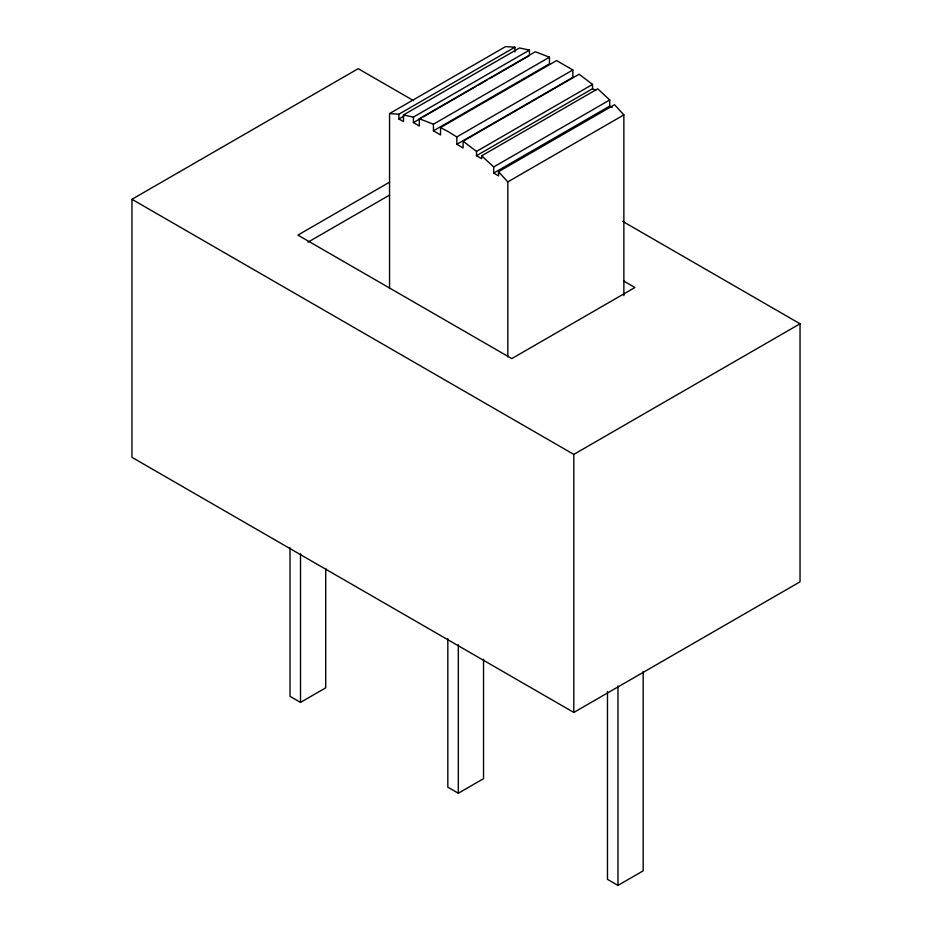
<?xml version="1.0" encoding="UTF-8"?>
<svg xmlns="http://www.w3.org/2000/svg" width="932" height="932" viewBox="0 0 932 932"><rect width="100%" height="100%" fill="white"/><g stroke="black" fill="none" stroke-linecap="round" stroke-linejoin="round"><path stroke-width="1.4" d="M622.553 221.303L800.04 323.777L800.04 581.824L573.809 712.432L131.96 457.332L131.96 199.297L358.191 68.677L413.587 100.656M389.553 288.617L389.553 113.588L505.587 46.6L514.907 47.206L514.907 51.982M389.553 113.588L398.873 114.193L514.907 47.206M398.873 114.193L398.873 118.981L403.451 121.614L403.451 114.962L519.485 47.963L529.446 50.107L529.446 55.594L489.521 78.649M398.873 118.981L403.871 116.092M403.451 114.962L413.412 117.094L529.446 50.107M413.412 117.094L413.412 122.593L419.318 126.006L419.318 118.737L535.352 51.749L549.461 57.213L549.461 63.842L433.427 130.829L433.427 124.201L549.461 57.213M413.412 122.593L420.891 118.271M423.396 116.826L475.798 86.571M478.291 85.127L487.028 80.094M440.556 127.568L556.59 60.58L572.842 69.958L572.842 77.344L456.808 144.332L456.808 136.946L448.688 131.901L440.556 127.568L440.556 134.954L433.427 130.829M456.808 136.946L572.842 69.958M389.611 182.148L297.89 235.097L511.796 358.599L634.925 287.51L623.601 280.963M463.099 141.221L579.133 74.234L592.542 84.416L592.542 88.715L476.508 155.702L476.508 151.415L463.099 141.221L463.099 147.967L456.808 144.332M307.944 242.192L389.611 195.044M476.508 151.415L592.542 84.416M481.693 155.807L597.727 88.82L609.726 99.969L609.726 106.085L493.692 173.084L493.692 166.968L481.693 155.807L481.693 158.708L476.508 155.702M493.692 166.968L609.726 99.969M493.692 173.084L498.573 175.903L498.503 171.709L614.538 104.722L623.858 114.892L623.858 295.7M507.823 356.909L507.823 181.88L623.858 114.892M131.96 199.297L573.809 454.397L800.04 323.777M290.015 547.83L290.015 696.344L300.512 702.39L325.722 687.839L325.722 568.45M447.826 638.665L447.826 787.167L458.323 793.225L483.533 778.674L483.533 659.285M607.478 691.532L607.478 879.342L617.974 885.4L643.185 870.837L643.185 671.378M419.318 118.737L433.427 124.201M592.542 88.715L595.653 90.521M609.726 106.085L612.173 107.495M498.503 171.709L507.823 181.88M617.974 685.94L617.974 885.4M573.809 454.397L573.809 712.432M458.323 644.723L458.323 793.225M300.512 553.888L300.512 702.39"/></g></svg>
